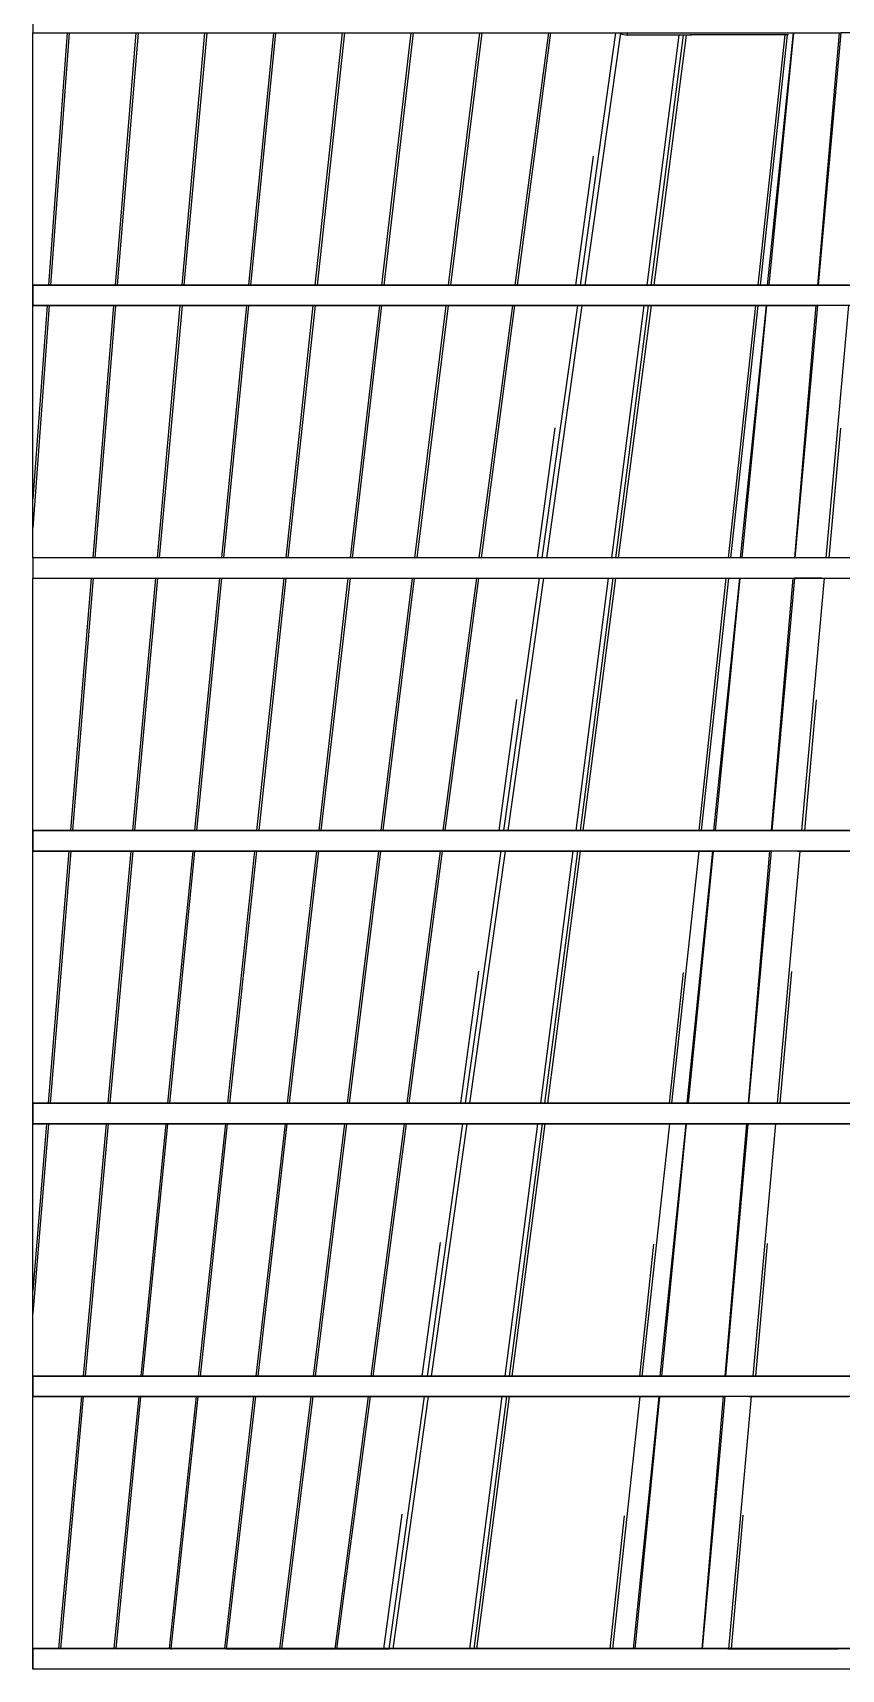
# Model space of a CAD drawing. Header units: millimetres. Extents: x 90964 to 877642, y 656808 to 1438307.
# Drawn here: x 846388 to 858242, y 1205727 to 1229727 of the extents above; entities that cross this region are included whole.
import ezdxf

# ---------------------------------------------------------------- set-up
doc = ezdxf.new("R2010")
doc.units = ezdxf.units.MM
doc.header["$LTSCALE"] = 300
doc.layers.add('ProfileEdges', color=7, linetype='Continuous')
doc.layers.add('SectionCutEdges', color=7, linetype='Continuous')

msp = doc.modelspace()

# ---------------------------------------------------------------- linework, layer by layer
at = {"color": 251}
for p, q in [((846892.1, 1229726.5), (846618.2, 1226026.5)), ((846924.6, 1229726.5), (846650.7, 1226026.5)), ((847900.1, 1229726.5), (847595.2, 1226026.5)), ((847932.6, 1229726.5), (847627.7, 1226026.5)), ((848908, 1229726.5), (848572.3, 1226026.5)), ((848940.6, 1229726.5), (848604.8, 1226026.5)), ((849916, 1229726.5), (849549.4, 1226026.5)), ((849948.6, 1229726.5), (849581.9, 1226026.5)), ((850924.1, 1229726.5), (850526.5, 1226026.5)), ((850956.6, 1229726.5), (850559, 1226026.5)), ((851932.1, 1229726.5), (851503.6, 1226026.5)), ((851964.6, 1229726.5), (851536.1, 1226026.5)), ((852940.1, 1229726.5), (852480.7, 1226026.5)), ((852972.6, 1229726.5), (852513.2, 1226026.5)), ((853948.1, 1229726.5), (853457.8, 1226026.5)), ((853980.6, 1229726.5), (853490.3, 1226026.5)), ((854417.3, 1226026.5), (854938.5, 1229726.5)), ((855003.6, 1229726.5), (854482.3, 1226026.5)), ((855003.7, 1229726.5), (855002.2, 1229710.8)), ((855002.2, 1229710.8), (855104.8, 1229689.8)), ((855104.8, 1229689.8), (855108.4, 1229726.5)), ((855865.9, 1229689.8), (855104.8, 1229689.8)), ((855397.2, 1226026.5), (855865.9, 1229689.8)), ((855926.3, 1229689.8), (855450, 1226026.5)), ((855968.2, 1229689.8), (855491.9, 1226026.5)), ((855926.3, 1229689.8), (855865.9, 1229689.8)), ((855968.2, 1229689.8), (855926.3, 1229689.8)), ((856045.9, 1229689.8), (855968.2, 1229689.8)), ((856046.3, 1229693.7), (856028.4, 1229693.7)), ((856046.3, 1229693.7), (856045.9, 1229689.8)), ((857419.1, 1229693.7), (856046.3, 1229693.7)), ((857025.5, 1226026.5), (857419.1, 1229693.7)), ((857056.9, 1226026.5), (857455, 1229693.7)), ((857159.2, 1226026.5), (857540.3, 1229726.5)), ((857541.3, 1229726.5), (857178.1, 1226026.5)), ((857455, 1229693.7), (857419.1, 1229693.7)), ((857461.8, 1229693.7), (857455, 1229693.7)), ((857469.7, 1229693.7), (857461.8, 1229693.7)), ((857901.1, 1226026.5), (858215.4, 1229726.5)), ((858234.4, 1229726.5), (857903.2, 1226026.5)), ((854349.8, 1226026.5), (854607.7, 1227916.5)), ((846629.4, 1225726.5), (846388.1, 1222467.8)), ((846598.1, 1225726.5), (846388.1, 1222890.7)), ((847572.6, 1225726.5), (847267.8, 1222026.5)), ((847603.9, 1225726.5), (847299.1, 1222026.5)), ((848547.2, 1225726.5), (848211.4, 1222026.5)), ((848578.5, 1225726.5), (848242.7, 1222026.5)), ((849521.8, 1225726.5), (849155.1, 1222026.5)), ((849553.1, 1225726.5), (849186.4, 1222026.5)), ((850496.3, 1225726.5), (850098.7, 1222026.5)), ((850527.6, 1225726.5), (850130, 1222026.5)), ((851470.9, 1225726.5), (851042.4, 1222026.5)), ((851502.2, 1225726.5), (851073.7, 1222026.5)), ((852445.5, 1225726.5), (851986.1, 1222026.5)), ((852476.8, 1225726.5), (852017.4, 1222026.5)), ((853420.1, 1225726.5), (852929.8, 1222026.5)), ((853451.4, 1225726.5), (852961.1, 1222026.5)), ((853856.4, 1222026.5), (854377.7, 1225726.5)), ((854440.3, 1225726.5), (853919.1, 1222026.5)), ((854877.1, 1222026.5), (855350.8, 1225726.5)), ((855412.2, 1225726.5), (854931.1, 1222026.5)), ((855453.6, 1225726.5), (854972.6, 1222026.5)), ((856591.2, 1222026.5), (856988.4, 1225726.5)), ((856624.2, 1222026.5), (857025.8, 1225726.5)), ((856766.6, 1222026.5), (857147, 1225726.5)), ((857148.6, 1225726.5), (856785.3, 1222026.5)), ((857561.5, 1222026.5), (857875.8, 1225726.5)), ((857894.4, 1225726.5), (857563.7, 1222026.5)), ((858349.2, 1225726.5), (858017.5, 1222026.5)), ((853787.3, 1222026.5), (854047.3, 1223933.5)), ((858229.7, 1223928.8), (858061.5, 1222026.5)), ((847245.1, 1221726.5), (846940.3, 1218026.5)), ((847275.2, 1221726.5), (846970.4, 1218026.5)), ((848186.3, 1221726.5), (847850.5, 1218026.5)), ((848216.3, 1221726.5), (847880.6, 1218026.5)), ((849127.4, 1221726.5), (848760.7, 1218026.5)), ((849157.5, 1221726.5), (848790.8, 1218026.5)), ((850068.5, 1221726.5), (849671, 1218026.5)), ((850098.6, 1221726.5), (849701, 1218026.5)), ((851009.7, 1221726.5), (850581.2, 1218026.5)), ((851039.8, 1221726.5), (850611.3, 1218026.5)), ((851950.9, 1221726.5), (851491.4, 1218026.5)), ((851980.9, 1221726.5), (851521.5, 1218026.5)), ((852892, 1221726.5), (852401.7, 1218026.5)), ((852922.1, 1221726.5), (852431.8, 1218026.5)), ((853295.6, 1218026.5), (853816.8, 1221726.5)), ((853877, 1221726.5), (853355.8, 1218026.5)), ((854356.9, 1218026.5), (854831, 1221726.5)), ((854893.1, 1221726.5), (854412, 1218026.5)), ((854934.2, 1221726.5), (854453.1, 1218026.5)), ((856157, 1218026.5), (856554.2, 1221726.5)), ((856191.2, 1218026.5), (856592.8, 1221726.5)), ((856373.9, 1218026.5), (856753.7, 1221726.5)), ((856755.8, 1221726.5), (856392.5, 1218026.5)), ((857221.8, 1218026.5), (857536.1, 1221726.5)), ((857554.4, 1221726.5), (857224.1, 1218026.5)), ((857991.9, 1221726.5), (857660.2, 1218026.5)), ((853224.8, 1218026.5), (853486.9, 1219950.2)), ((857872.5, 1219944.5), (857702.7, 1218026.5)), ((846917.6, 1217726.5), (846612.7, 1214026.5)), ((846946.4, 1217726.5), (846641.6, 1214026.5)), ((847825.3, 1217726.5), (847489.5, 1214026.5)), ((847854.1, 1217726.5), (847518.4, 1214026.5)), ((848733, 1217726.5), (848366.3, 1214026.5)), ((848761.8, 1217726.5), (848395.1, 1214026.5)), ((849640.7, 1217726.5), (849243.1, 1214026.5)), ((849669.5, 1217726.5), (849271.9, 1214026.5)), ((850548.4, 1217726.5), (850119.9, 1214026.5)), ((850577.3, 1217726.5), (850148.7, 1214026.5)), ((851456.2, 1217726.5), (850996.7, 1214026.5)), ((851485, 1217726.5), (851025.6, 1214026.5)), ((852363.9, 1217726.5), (851873.6, 1214026.5)), ((852392.7, 1217726.5), (851902.4, 1214026.5)), ((852734.7, 1214026.5), (853255.9, 1217726.5)), ((853313.7, 1217726.5), (852792.4, 1214026.5)), ((853836.8, 1214026.5), (854311.1, 1217726.5)), ((854373.9, 1217726.5), (853892.8, 1214026.5)), ((854414.7, 1217726.5), (853933.6, 1214026.5)), ((855758.2, 1214026.5), (856159.8, 1217726.5)), ((855981.2, 1214026.5), (856360.4, 1217726.5)), ((856363, 1217726.5), (855999.7, 1214026.5)), ((856882.2, 1214026.5), (857196.4, 1217726.5)), ((857214.3, 1217726.5), (856884.6, 1214026.5)), ((857634.5, 1217726.5), (857302.8, 1214026.5)), ((852662.3, 1214026.5), (852926.4, 1215966.1)), ((855722.7, 1214026.5), (855928.7, 1215944.1)), ((857515.1, 1215957.7), (857343.9, 1214026.5)), ((846617.5, 1213726.5), (846388.1, 1210942.3)), ((846589.9, 1213726.5), (846388.1, 1211277)), ((847464.2, 1213726.5), (847128.5, 1210026.5)), ((847491.8, 1213726.5), (847156, 1210026.5)), ((848338.5, 1213726.5), (847971.8, 1210026.5)), ((848366.1, 1213726.5), (847999.4, 1210026.5)), ((849212.8, 1213726.5), (848815.2, 1210026.5)), ((849240.4, 1213726.5), (848842.8, 1210026.5)), ((850087.1, 1213726.5), (849658.6, 1210026.5)), ((850114.7, 1213726.5), (849686.2, 1210026.5)), ((850961.4, 1213726.5), (850502, 1210026.5)), ((850989, 1213726.5), (850529.5, 1210026.5)), ((851835.7, 1213726.5), (851345.4, 1210026.5)), ((851863.3, 1213726.5), (851372.9, 1210026.5)), ((852173.7, 1210026.5), (852695, 1213726.5)), ((852750.3, 1213726.5), (852229.1, 1210026.5)), ((853316.7, 1210026.5), (853791.2, 1213726.5)), ((853854.7, 1213726.5), (853373.6, 1210026.5)), ((853895.1, 1213726.5), (853414, 1210026.5)), ((855325, 1210026.5), (855726.6, 1213726.5)), ((855588.6, 1210026.5), (855967.2, 1213726.5)), ((855970.2, 1213726.5), (855606.9, 1210026.5)), ((856542.5, 1210026.5), (856856.7, 1213726.5)), ((856874.3, 1213726.5), (856545, 1210026.5)), ((857277, 1213726.5), (856945.3, 1210026.5)), ((852099.8, 1210026.5), (852366.1, 1211983.1)), ((855288.5, 1210026.5), (855496, 1211958.5)), ((857157.8, 1211972.5), (856985.2, 1210026.5)), ((847103.1, 1209726.5), (846767.8, 1206032)), ((847129.4, 1209726.5), (846794.1, 1206031.2)), ((847943.9, 1209726.5), (847577.7, 1206031.2)), ((847970.2, 1209726.5), (847604, 1206030.4)), ((848784.8, 1209726.5), (848387.6, 1206030.3)), ((848811.1, 1209726.5), (848413.8, 1206029.5)), ((849625.7, 1209726.5), (849197.5, 1206029.4)), ((849652, 1209726.5), (849223.7, 1206028.6)), ((850466.6, 1209726.5), (850007.4, 1206028.5)), ((850492.9, 1209726.5), (850033.6, 1206027.7)), ((851307.4, 1209726.5), (850817.3, 1206027.6)), ((851333.7, 1209726.5), (850843.4, 1206026.8)), ((851612.7, 1206026.8), (852133.9, 1209726.5)), ((852186.9, 1209726.5), (851665.7, 1206026.5)), ((852796.6, 1206026.5), (853271.4, 1209726.5)), ((853335.3, 1209726.5), (852854.2, 1206026.5)), ((853375.4, 1209726.5), (852894.4, 1206026.5)), ((854891.8, 1206026.5), (855293.4, 1209726.5)), ((855195.9, 1206026.5), (855573.9, 1209726.5)), ((855577.4, 1209726.5), (855214.1, 1206026.5)), ((856202.8, 1206026.5), (856517.1, 1209726.5)), ((856534.3, 1209726.5), (856205.4, 1206026.5)), ((856919.3, 1209726.5), (856587.7, 1206027.2)), ((851537.4, 1206026.8), (851805.8, 1208000)), ((854854.3, 1206026.5), (855064, 1207978.7)), ((856800.4, 1207986.9), (856626.5, 1206027.2)), ((846388.1, 1206032.1), (846692.2, 1206032.1)), ((846692.2, 1206032.1), (846766.9, 1206032.1)), ((846766.9, 1206032.1), (846767.8, 1206032)), ((846767.8, 1206032), (846793.3, 1206030.2)), ((846793.3, 1206030.2), (846793.3, 1206031.2)), ((846848.5, 1206026.5), (846793.3, 1206031.2)), ((846793.3, 1206031.2), (846794.1, 1206031.2)), ((846793.3, 1206030.2), (846844.5, 1206026.5)), ((846794.1, 1206031.2), (847502, 1206031.2)), ((847502, 1206031.2), (847576.8, 1206031.2)), ((847576.8, 1206031.2), (847577.7, 1206031.2)), ((847577.7, 1206031.2), (847603.2, 1206029)), ((847603.2, 1206029), (847603.3, 1206030.4)), ((847603.2, 1206029), (847631.9, 1206026.5)), ((847642, 1206026.5), (847603.3, 1206030.4)), ((847603.3, 1206030.4), (847604, 1206030.4)), ((847604, 1206030.4), (848311.8, 1206030.4)), ((848311.8, 1206030.4), (848386.8, 1206030.4)), ((848386.8, 1206030.4), (848387.6, 1206030.3)), ((848387.6, 1206030.3), (848413, 1206027.8)), ((848413, 1206027.8), (848413.2, 1206029.5)), ((848413, 1206027.8), (848425.5, 1206026.5)), ((848439.5, 1206026.5), (848413.2, 1206029.5)), ((848413.2, 1206029.5), (848413.8, 1206029.5)), ((848413.8, 1206029.5), (849121.5, 1206029.5)), ((849121.5, 1206029.5), (849196.7, 1206029.5)), ((849196.7, 1206029.5), (849197.5, 1206029.4)), ((849197.5, 1206029.4), (849222.9, 1206026.5)), ((849222.9, 1206026.5), (849223.1, 1206028.6)), ((849239.6, 1206026.5), (849223.1, 1206028.6)), ((849223.1, 1206028.6), (849223.7, 1206028.6)), ((849223.7, 1206028.6), (849931.3, 1206028.6)), ((849931.3, 1206028.6), (850006.6, 1206028.6)), ((850006.6, 1206028.6), (850007.4, 1206028.5)), ((850007.4, 1206028.5), (850023.1, 1206026.5)), ((850032.9, 1206026.5), (850033, 1206027.7)), ((850041.6, 1206026.5), (850033, 1206027.7)), ((850033, 1206027.7), (850033.6, 1206027.7)), ((850033.6, 1206027.7), (850741, 1206027.7)), ((850741, 1206027.7), (850816.5, 1206027.7)), ((850816.5, 1206027.7), (850817.3, 1206027.6)), ((850817.3, 1206027.6), (850825.1, 1206026.5)), ((850842.8, 1206026.5), (850842.9, 1206026.8)), ((850843.4, 1206026.8), (850842.9, 1206026.8)), ((850842.9, 1206026.8), (850843.4, 1206026.8)), ((850845, 1206026.5), (850843.4, 1206026.8)), ((850843.4, 1206026.8), (850843.4, 1206026.8)), ((850843.4, 1206026.8), (851537.4, 1206026.8)), ((851537.3, 1206026.5), (851537.4, 1206026.8)), ((851537.4, 1206026.8), (851612.7, 1206026.8)), ((851612.7, 1206026.5), (851612.7, 1206026.8)), ((851612.7, 1206026.8), (851613.3, 1206026.8)), ((851613.2, 1206026.5), (851613.3, 1206026.8)), ((851613.3, 1206026.8), (851615.4, 1206026.5)), ((856581.3, 1206026.5), (856585.2, 1206027.2)), ((856585.2, 1206027.2), (856587.7, 1206027.2)), ((856587.7, 1206027.2), (856626.5, 1206027.2)), ((856626.5, 1206027.2), (858197.3, 1206027.2)), ((858179.3, 1206026.5), (858197.3, 1206027.2)), ((858197.3, 1206027.2), (858250.2, 1206029.1))]:
    msp.add_line(p, q, dxfattribs=at)
at = {"layer": 'ProfileEdges'}
for points in [[(846388.1, 1226026.5), (867261.4, 1226026.5), (867261.4, 1225726.5), (846388.1, 1225726.5)], [(867818.4, 1222026.5), (846388.1, 1222026.5), (846388.1, 1221726.5), (867818.4, 1221726.5)], [(868406.9, 1217726.5), (846388.1, 1217726.5), (846388.1, 1218026.5), (868406.9, 1218026.5)], [(846388.1, 1214026.5), (868917.1, 1214026.5), (868917.1, 1213726.5), (846388.1, 1213726.5)], [(869493.4, 1209726.5), (846388.1, 1209726.5), (846388.1, 1210026.5), (869493.4, 1210026.5)], [(846388.1, 1206034.3), (870031.1, 1206034.3), (870031.1, 1205726.5), (846388.1, 1205726.5)]]:
    msp.add_lwpolyline(points, close=True, dxfattribs=at)
at = {"layer": 'SectionCutEdges', "color": 251}
for p, q in [((846388.1, 1230026.5), (846388.1, 1229726.5)), ((846388.1, 1226026.5), (846388.1, 1229726.5)), ((846388.1, 1229726.5), (846807.7, 1229726.5)), ((846807.7, 1229726.5), (846842.8, 1229726.5)), ((846842.8, 1229726.5), (846892.1, 1229726.5)), ((846892.1, 1229726.5), (846924.6, 1229726.5)), ((846924.6, 1229726.5), (847815.6, 1229726.5)), ((847815.6, 1229726.5), (847853.4, 1229726.5)), ((847853.4, 1229726.5), (847900.1, 1229726.5)), ((847900.1, 1229726.5), (847932.6, 1229726.5)), ((847932.6, 1229726.5), (848823.5, 1229726.5)), ((848823.5, 1229726.5), (848864.1, 1229726.5)), ((848864.1, 1229726.5), (848908, 1229726.5)), ((848908, 1229726.5), (848940.6, 1229726.5)), ((848940.6, 1229726.5), (849831.4, 1229726.5)), ((849831.4, 1229726.5), (849874.7, 1229726.5)), ((849874.7, 1229726.5), (849916, 1229726.5)), ((849916, 1229726.5), (849948.6, 1229726.5)), ((849948.6, 1229726.5), (850839.3, 1229726.5)), ((850839.3, 1229726.5), (850885.3, 1229726.5)), ((850885.3, 1229726.5), (850924.1, 1229726.5)), ((850924.1, 1229726.5), (850956.6, 1229726.5)), ((850956.6, 1229726.5), (851847.2, 1229726.5)), ((851847.2, 1229726.5), (851896, 1229726.5)), ((851896, 1229726.5), (851932.1, 1229726.5)), ((851932.1, 1229726.5), (851964.6, 1229726.5)), ((851964.6, 1229726.5), (852855.1, 1229726.5)), ((852855.1, 1229726.5), (852906.6, 1229726.5)), ((852906.6, 1229726.5), (852940.1, 1229726.5)), ((852940.1, 1229726.5), (852972.6, 1229726.5)), ((852972.6, 1229726.5), (853863, 1229726.5)), ((853863, 1229726.5), (853917.3, 1229726.5)), ((853917.3, 1229726.5), (853948.1, 1229726.5)), ((853948.1, 1229726.5), (853980.6, 1229726.5)), ((853980.6, 1229726.5), (854854.7, 1229726.5)), ((854854.7, 1229726.5), (854910.7, 1229726.5)), ((854910.7, 1229726.5), (854938.5, 1229726.5)), ((854938.5, 1229726.5), (854969.7, 1229726.5)), ((854969.7, 1229726.5), (855003.6, 1229726.5)), ((855003.6, 1229726.5), (855003.7, 1229726.5)), ((855003.7, 1229726.5), (855108.4, 1229726.5)), ((855108.4, 1229726.5), (856031.9, 1229726.5)), ((856031.9, 1229726.5), (857473.2, 1229726.5)), ((857473.2, 1229726.5), (857540.3, 1229726.5)), ((857540.3, 1229726.5), (857541.3, 1229726.5)), ((857541.3, 1229726.5), (857571.1, 1229726.5)), ((857571.1, 1229726.5), (858215.4, 1229726.5)), ((858215.4, 1229726.5), (858215.8, 1229726.5)), ((858215.8, 1229726.5), (858234.4, 1229726.5)), ((858672.7, 1229726.5), (858234.4, 1229726.5)), ((846388.1, 1226026.5), (846388.1, 1225726.5)), ((846550.5, 1226026.5), (846388.1, 1226026.5)), ((846560.9, 1226026.5), (846550.5, 1226026.5)), ((846618.2, 1226026.5), (846560.9, 1226026.5)), ((846650.7, 1226026.5), (846618.2, 1226026.5)), ((847527.5, 1226026.5), (846650.7, 1226026.5)), ((847537.9, 1226026.5), (847527.5, 1226026.5)), ((847595.2, 1226026.5), (847537.9, 1226026.5)), ((847627.7, 1226026.5), (847595.2, 1226026.5)), ((848504.5, 1226026.5), (847627.7, 1226026.5)), ((848514.9, 1226026.5), (848504.5, 1226026.5)), ((848572.3, 1226026.5), (848514.9, 1226026.5)), ((848604.8, 1226026.5), (848572.3, 1226026.5)), ((849481.4, 1226026.5), (848604.8, 1226026.5)), ((849491.9, 1226026.5), (849481.4, 1226026.5)), ((849549.4, 1226026.5), (849491.9, 1226026.5)), ((849581.9, 1226026.5), (849549.4, 1226026.5)), ((850458.4, 1226026.5), (849581.9, 1226026.5)), ((850468.9, 1226026.5), (850458.4, 1226026.5)), ((850526.5, 1226026.5), (850468.9, 1226026.5)), ((850559, 1226026.5), (850526.5, 1226026.5)), ((851435.4, 1226026.5), (850559, 1226026.5)), ((851445.9, 1226026.5), (851435.4, 1226026.5)), ((851503.6, 1226026.5), (851445.9, 1226026.5)), ((851536.1, 1226026.5), (851503.6, 1226026.5)), ((852412.4, 1226026.5), (851536.1, 1226026.5)), ((852422.9, 1226026.5), (852412.4, 1226026.5)), ((852480.7, 1226026.5), (852422.9, 1226026.5)), ((852513.2, 1226026.5), (852480.7, 1226026.5)), ((853389.3, 1226026.5), (852513.2, 1226026.5)), ((853399.9, 1226026.5), (853389.3, 1226026.5)), ((853457.8, 1226026.5), (853399.9, 1226026.5)), ((853490.3, 1226026.5), (853457.8, 1226026.5)), ((854349.8, 1226026.5), (853490.3, 1226026.5)), ((854360.6, 1226026.5), (854349.8, 1226026.5)), ((854417.3, 1226026.5), (854360.6, 1226026.5)), ((854448.4, 1226026.5), (854417.3, 1226026.5)), ((854482.3, 1226026.5), (854448.4, 1226026.5)), ((854517.7, 1226026.5), (854482.3, 1226026.5)), ((855321.8, 1226026.5), (854517.7, 1226026.5)), ((855397.2, 1226026.5), (855321.8, 1226026.5)), ((855413.5, 1226026.5), (855397.2, 1226026.5)), ((855450, 1226026.5), (855413.5, 1226026.5)), ((855491.9, 1226026.5), (855450, 1226026.5)), ((855610.3, 1226026.5), (855491.9, 1226026.5)), ((856974, 1226026.5), (855610.3, 1226026.5)), ((857025.5, 1226026.5), (856974, 1226026.5)), ((857028.7, 1226026.5), (857025.5, 1226026.5)), ((857056.9, 1226026.5), (857028.7, 1226026.5)), ((857081.1, 1226026.5), (857056.9, 1226026.5)), ((857159.2, 1226026.5), (857081.1, 1226026.5)), ((857178.1, 1226026.5), (857159.2, 1226026.5)), ((857901.1, 1226026.5), (857178.1, 1226026.5)), ((857901.6, 1226026.5), (857901.1, 1226026.5)), ((857903.2, 1226026.5), (857901.6, 1226026.5)), ((858357.1, 1226026.5), (857903.2, 1226026.5)), ((846388.1, 1223947.6), (846388.1, 1225726.5)), ((846388.1, 1225726.5), (846511.6, 1225726.5)), ((846511.6, 1225726.5), (846548, 1225726.5)), ((846548, 1225726.5), (846598.1, 1225726.5)), ((846598.1, 1225726.5), (846629.4, 1225726.5)), ((846629.4, 1225726.5), (847486.1, 1225726.5)), ((847486.1, 1225726.5), (847525.3, 1225726.5)), ((847525.3, 1225726.5), (847572.6, 1225726.5)), ((847572.6, 1225726.5), (847603.9, 1225726.5)), ((847603.9, 1225726.5), (848460.6, 1225726.5)), ((848460.6, 1225726.5), (848502.6, 1225726.5)), ((848502.6, 1225726.5), (848547.2, 1225726.5)), ((848547.2, 1225726.5), (848578.5, 1225726.5)), ((848578.5, 1225726.5), (849435, 1225726.5)), ((849435, 1225726.5), (849479.8, 1225726.5)), ((849479.8, 1225726.5), (849521.8, 1225726.5)), ((849521.8, 1225726.5), (849553.1, 1225726.5)), ((849553.1, 1225726.5), (850409.5, 1225726.5)), ((850409.5, 1225726.5), (850457.1, 1225726.5)), ((850457.1, 1225726.5), (850496.3, 1225726.5)), ((850496.3, 1225726.5), (850527.6, 1225726.5)), ((850527.6, 1225726.5), (851383.9, 1225726.5)), ((851383.9, 1225726.5), (851434.4, 1225726.5)), ((851434.4, 1225726.5), (851470.9, 1225726.5)), ((851470.9, 1225726.5), (851502.2, 1225726.5)), ((851502.2, 1225726.5), (852358.4, 1225726.5)), ((852358.4, 1225726.5), (852411.7, 1225726.5)), ((852411.7, 1225726.5), (852445.5, 1225726.5)), ((852445.5, 1225726.5), (852476.8, 1225726.5)), ((852476.8, 1225726.5), (853332.9, 1225726.5)), ((853332.9, 1225726.5), (853388.9, 1225726.5)), ((853388.9, 1225726.5), (853420.1, 1225726.5)), ((853420.1, 1225726.5), (853451.4, 1225726.5)), ((853451.4, 1225726.5), (854291.7, 1225726.5)), ((854291.7, 1225726.5), (854349.6, 1225726.5)), ((854349.6, 1225726.5), (854377.7, 1225726.5)), ((854377.7, 1225726.5), (854407.4, 1225726.5)), ((854407.4, 1225726.5), (854440.3, 1225726.5)), ((854440.3, 1225726.5), (854741.2, 1225726.5)), ((854741.2, 1225726.5), (854988.3, 1225726.5)), ((854988.3, 1225726.5), (855350.8, 1225726.5)), ((855350.8, 1225726.5), (855394.9, 1225726.5)), ((855394.9, 1225726.5), (855412.2, 1225726.5)), ((855412.2, 1225726.5), (855453.6, 1225726.5)), ((855453.6, 1225726.5), (855705, 1225726.5)), ((855705, 1225726.5), (856745.2, 1225726.5)), ((856745.2, 1225726.5), (856988.4, 1225726.5)), ((856988.4, 1225726.5), (857005.8, 1225726.5)), ((857005.8, 1225726.5), (857025.8, 1225726.5)), ((857025.8, 1225726.5), (857033.5, 1225726.5)), ((857033.5, 1225726.5), (857147, 1225726.5)), ((857147, 1225726.5), (857148.6, 1225726.5)), ((857148.6, 1225726.5), (857178.1, 1225726.5)), ((857178.1, 1225726.5), (857875.8, 1225726.5)), ((857875.8, 1225726.5), (857876, 1225726.5)), ((857876, 1225726.5), (857894.4, 1225726.5)), ((858316.2, 1225726.5), (857894.4, 1225726.5)), ((846388.1, 1222890.7), (846388.1, 1223947.6)), ((846388.1, 1222467.8), (846388.1, 1222890.7)), ((846388.1, 1222026.5), (846388.1, 1222467.8)), ((846388.1, 1222026.5), (846388.1, 1221726.5)), ((847198.3, 1222026.5), (846388.1, 1222026.5)), ((847209, 1222026.5), (847198.3, 1222026.5)), ((847267.8, 1222026.5), (847209, 1222026.5)), ((847299.1, 1222026.5), (847267.8, 1222026.5)), ((848141.9, 1222026.5), (847299.1, 1222026.5)), ((848152.5, 1222026.5), (848141.9, 1222026.5)), ((848211.4, 1222026.5), (848152.5, 1222026.5)), ((848242.7, 1222026.5), (848211.4, 1222026.5)), ((849085.4, 1222026.5), (848242.7, 1222026.5)), ((849096.1, 1222026.5), (849085.4, 1222026.5)), ((849155.1, 1222026.5), (849096.1, 1222026.5)), ((849186.4, 1222026.5), (849155.1, 1222026.5)), ((850029, 1222026.5), (849186.4, 1222026.5)), ((850039.7, 1222026.5), (850029, 1222026.5)), ((850098.7, 1222026.5), (850039.7, 1222026.5)), ((850130, 1222026.5), (850098.7, 1222026.5)), ((850972.5, 1222026.5), (850130, 1222026.5)), ((850983.3, 1222026.5), (850972.5, 1222026.5)), ((851042.4, 1222026.5), (850983.3, 1222026.5)), ((851073.7, 1222026.5), (851042.4, 1222026.5)), ((851916.1, 1222026.5), (851073.7, 1222026.5)), ((851926.8, 1222026.5), (851916.1, 1222026.5)), ((851986.1, 1222026.5), (851926.8, 1222026.5)), ((852017.4, 1222026.5), (851986.1, 1222026.5)), ((852859.6, 1222026.5), (852017.4, 1222026.5)), ((852870.4, 1222026.5), (852859.6, 1222026.5)), ((852929.8, 1222026.5), (852870.4, 1222026.5)), ((852961.1, 1222026.5), (852929.8, 1222026.5)), ((853787.3, 1222026.5), (852961.1, 1222026.5)), ((853798.3, 1222026.5), (853787.3, 1222026.5)), ((853856.4, 1222026.5), (853798.3, 1222026.5)), ((853886.1, 1222026.5), (853856.4, 1222026.5)), ((853919.1, 1222026.5), (853886.1, 1222026.5)), ((853948, 1222026.5), (853919.1, 1222026.5)), ((854795.6, 1222026.5), (853948, 1222026.5)), ((854877.1, 1222026.5), (854795.6, 1222026.5)), ((854891.4, 1222026.5), (854877.1, 1222026.5)), ((854931.1, 1222026.5), (854891.4, 1222026.5)), ((854972.6, 1222026.5), (854931.1, 1222026.5)), ((855027.4, 1222026.5), (854972.6, 1222026.5)), ((856541.3, 1222026.5), (855027.4, 1222026.5)), ((856591.2, 1222026.5), (856541.3, 1222026.5)), ((856594.5, 1222026.5), (856591.2, 1222026.5)), ((856624.2, 1222026.5), (856594.5, 1222026.5)), ((856648.5, 1222026.5), (856624.2, 1222026.5)), ((856766.6, 1222026.5), (856648.5, 1222026.5)), ((856785.3, 1222026.5), (856766.6, 1222026.5)), ((857561.5, 1222026.5), (856785.3, 1222026.5)), ((857561.8, 1222026.5), (857561.5, 1222026.5)), ((857563.7, 1222026.5), (857561.8, 1222026.5)), ((858000.2, 1222026.5), (857563.7, 1222026.5)), ((858017.5, 1222026.5), (858000.2, 1222026.5)), ((858052.1, 1222026.5), (858017.5, 1222026.5)), ((858061.5, 1222026.5), (858052.1, 1222026.5)), ((858195.1, 1222026.5), (858061.5, 1222026.5)), ((859285.5, 1222026.5), (858195.1, 1222026.5)), ((846388.1, 1218026.5), (846388.1, 1221726.5)), ((846388.1, 1221726.5), (847156.6, 1221726.5)), ((847156.6, 1221726.5), (847197.1, 1221726.5)), ((847197.1, 1221726.5), (847245.1, 1221726.5)), ((847245.1, 1221726.5), (847275.2, 1221726.5)), ((847275.2, 1221726.5), (848097.6, 1221726.5)), ((848097.6, 1221726.5), (848141, 1221726.5)), ((848141, 1221726.5), (848186.3, 1221726.5)), ((848186.3, 1221726.5), (848216.3, 1221726.5)), ((848216.3, 1221726.5), (849038.7, 1221726.5)), ((849038.7, 1221726.5), (849084.9, 1221726.5)), ((849084.9, 1221726.5), (849127.4, 1221726.5)), ((849127.4, 1221726.5), (849157.5, 1221726.5)), ((849157.5, 1221726.5), (849979.7, 1221726.5)), ((849979.7, 1221726.5), (850028.9, 1221726.5)), ((850028.9, 1221726.5), (850068.5, 1221726.5)), ((850068.5, 1221726.5), (850098.6, 1221726.5)), ((850098.6, 1221726.5), (850920.8, 1221726.5)), ((850920.8, 1221726.5), (850972.8, 1221726.5)), ((850972.8, 1221726.5), (851009.7, 1221726.5)), ((851009.7, 1221726.5), (851039.8, 1221726.5)), ((851039.8, 1221726.5), (851861.8, 1221726.5)), ((851861.8, 1221726.5), (851916.7, 1221726.5)), ((851916.7, 1221726.5), (851950.9, 1221726.5)), ((851950.9, 1221726.5), (851980.9, 1221726.5)), ((851980.9, 1221726.5), (852802.8, 1221726.5)), ((852802.8, 1221726.5), (852860.6, 1221726.5)), ((852860.6, 1221726.5), (852892, 1221726.5)), ((852892, 1221726.5), (852922.1, 1221726.5)), ((852922.1, 1221726.5), (853728.8, 1221726.5)), ((853728.8, 1221726.5), (853788.4, 1221726.5)), ((853788.4, 1221726.5), (853816.8, 1221726.5)), ((853816.8, 1221726.5), (853845, 1221726.5)), ((853845, 1221726.5), (853877, 1221726.5)), ((853877, 1221726.5), (854107.4, 1221726.5)), ((854107.4, 1221726.5), (854466, 1221726.5)), ((854466, 1221726.5), (854831, 1221726.5)), ((854831, 1221726.5), (854874, 1221726.5)), ((854874, 1221726.5), (854893.1, 1221726.5)), ((854893.1, 1221726.5), (854934.2, 1221726.5)), ((854934.2, 1221726.5), (855145.9, 1221726.5)), ((855145.9, 1221726.5), (856316.9, 1221726.5)), ((856316.9, 1221726.5), (856554.2, 1221726.5)), ((856554.2, 1221726.5), (856572.2, 1221726.5)), ((856572.2, 1221726.5), (856592.8, 1221726.5)), ((856592.8, 1221726.5), (856601.5, 1221726.5)), ((856601.5, 1221726.5), (856753.7, 1221726.5)), ((856753.7, 1221726.5), (856755.8, 1221726.5)), ((856755.8, 1221726.5), (856785.1, 1221726.5)), ((856785.1, 1221726.5), (857536.1, 1221726.5)), ((857536.1, 1221726.5), (857536.3, 1221726.5)), ((857536.3, 1221726.5), (857554.4, 1221726.5)), ((857959.5, 1221726.5), (857554.4, 1221726.5)), ((857959.5, 1221726.5), (857986.2, 1221726.5)), ((857986.2, 1221726.5), (857991.9, 1221726.5)), ((857991.9, 1221726.5), (858018.9, 1221726.5)), ((858018.9, 1221726.5), (858030.3, 1221726.5)), ((858030.3, 1221726.5), (858218.7, 1221726.5)), ((858218.7, 1221726.5), (859197.4, 1221726.5)), ((846388.1, 1218026.5), (846388.1, 1217726.5)), ((846869.2, 1218026.5), (846388.1, 1218026.5)), ((846880.1, 1218026.5), (846869.2, 1218026.5)), ((846940.3, 1218026.5), (846880.1, 1218026.5)), ((846970.4, 1218026.5), (846940.3, 1218026.5)), ((847779.3, 1218026.5), (846970.4, 1218026.5)), ((847790.2, 1218026.5), (847779.3, 1218026.5)), ((847850.5, 1218026.5), (847790.2, 1218026.5)), ((847880.6, 1218026.5), (847850.5, 1218026.5)), ((848689.4, 1218026.5), (847880.6, 1218026.5)), ((848700.3, 1218026.5), (848689.4, 1218026.5)), ((848760.7, 1218026.5), (848700.3, 1218026.5)), ((848790.8, 1218026.5), (848760.7, 1218026.5)), ((849599.6, 1218026.5), (848790.8, 1218026.5)), ((849610.5, 1218026.5), (849599.6, 1218026.5)), ((849671, 1218026.5), (849610.5, 1218026.5)), ((849701, 1218026.5), (849671, 1218026.5)), ((850509.7, 1218026.5), (849701, 1218026.5)), ((850520.6, 1218026.5), (850509.7, 1218026.5)), ((850581.2, 1218026.5), (850520.6, 1218026.5)), ((850611.3, 1218026.5), (850581.2, 1218026.5)), ((851419.8, 1218026.5), (850611.3, 1218026.5)), ((851430.8, 1218026.5), (851419.8, 1218026.5)), ((851491.4, 1218026.5), (851430.8, 1218026.5)), ((851521.5, 1218026.5), (851491.4, 1218026.5)), ((852329.9, 1218026.5), (851521.5, 1218026.5)), ((852340.9, 1218026.5), (852329.9, 1218026.5)), ((852401.7, 1218026.5), (852340.9, 1218026.5)), ((852431.8, 1218026.5), (852401.7, 1218026.5)), ((853224.8, 1218026.5), (852431.8, 1218026.5)), ((853236, 1218026.5), (853224.8, 1218026.5)), ((853295.6, 1218026.5), (853236, 1218026.5)), ((853323.8, 1218026.5), (853295.6, 1218026.5)), ((853355.8, 1218026.5), (853323.8, 1218026.5)), ((853382, 1218026.5), (853355.8, 1218026.5)), ((854275.2, 1218026.5), (853382, 1218026.5)), ((854356.9, 1218026.5), (854275.2, 1218026.5)), ((854371.7, 1218026.5), (854356.9, 1218026.5)), ((854412, 1218026.5), (854371.7, 1218026.5)), ((854453.1, 1218026.5), (854412, 1218026.5)), ((854507, 1218026.5), (854453.1, 1218026.5)), ((856106.6, 1218026.5), (854507, 1218026.5)), ((856157, 1218026.5), (856106.6, 1218026.5)), ((856160.5, 1218026.5), (856157, 1218026.5)), ((856191.2, 1218026.5), (856160.5, 1218026.5)), ((856215.9, 1218026.5), (856191.2, 1218026.5)), ((856373.9, 1218026.5), (856215.9, 1218026.5)), ((856392.5, 1218026.5), (856373.9, 1218026.5)), ((857221.8, 1218026.5), (856392.5, 1218026.5)), ((857222.1, 1218026.5), (857221.8, 1218026.5)), ((857224.1, 1218026.5), (857222.1, 1218026.5)), ((857643.1, 1218026.5), (857224.1, 1218026.5)), ((857660.2, 1218026.5), (857643.1, 1218026.5)), ((857693.7, 1218026.5), (857660.2, 1218026.5)), ((857702.7, 1218026.5), (857693.7, 1218026.5)), ((857836.6, 1218026.5), (857702.7, 1218026.5)), ((859009.6, 1218026.5), (857836.6, 1218026.5)), ((846388.1, 1214026.5), (846388.1, 1217726.5)), ((846388.1, 1217726.5), (846827.2, 1217726.5)), ((846827.2, 1217726.5), (846869, 1217726.5)), ((846869, 1217726.5), (846917.6, 1217726.5)), ((846917.6, 1217726.5), (846946.4, 1217726.5)), ((846946.4, 1217726.5), (847734.8, 1217726.5)), ((847734.8, 1217726.5), (847779.5, 1217726.5)), ((847779.5, 1217726.5), (847825.3, 1217726.5)), ((847825.3, 1217726.5), (847854.1, 1217726.5)), ((847854.1, 1217726.5), (848642.4, 1217726.5)), ((848642.4, 1217726.5), (848690.1, 1217726.5)), ((848690.1, 1217726.5), (848733, 1217726.5)), ((848733, 1217726.5), (848761.8, 1217726.5)), ((848761.8, 1217726.5), (849550, 1217726.5)), ((849550, 1217726.5), (849600.6, 1217726.5)), ((849600.6, 1217726.5), (849640.7, 1217726.5)), ((849640.7, 1217726.5), (849669.5, 1217726.5)), ((849669.5, 1217726.5), (850457.6, 1217726.5)), ((850457.6, 1217726.5), (850511.1, 1217726.5)), ((850511.1, 1217726.5), (850548.4, 1217726.5)), ((850548.4, 1217726.5), (850577.3, 1217726.5)), ((850577.3, 1217726.5), (851365.2, 1217726.5)), ((851365.2, 1217726.5), (851421.6, 1217726.5)), ((851421.6, 1217726.5), (851456.2, 1217726.5)), ((851456.2, 1217726.5), (851485, 1217726.5)), ((851485, 1217726.5), (852272.8, 1217726.5)), ((852272.8, 1217726.5), (852332.2, 1217726.5)), ((852332.2, 1217726.5), (852363.9, 1217726.5)), ((852363.9, 1217726.5), (852392.7, 1217726.5)), ((852392.7, 1217726.5), (853166, 1217726.5)), ((853166, 1217726.5), (853227.3, 1217726.5)), ((853227.3, 1217726.5), (853255.9, 1217726.5)), ((853255.9, 1217726.5), (853282.6, 1217726.5)), ((853282.6, 1217726.5), (853313.7, 1217726.5)), ((853313.7, 1217726.5), (853519.7, 1217726.5)), ((853519.7, 1217726.5), (853958.7, 1217726.5)), ((853958.7, 1217726.5), (854311.1, 1217726.5)), ((854311.1, 1217726.5), (854354.8, 1217726.5)), ((854354.8, 1217726.5), (854373.9, 1217726.5)), ((854373.9, 1217726.5), (854414.7, 1217726.5)), ((854414.7, 1217726.5), (854623, 1217726.5)), ((854623, 1217726.5), (855882.8, 1217726.5)), ((855882.8, 1217726.5), (856120.1, 1217726.5)), ((856120.1, 1217726.5), (856138.6, 1217726.5)), ((856138.6, 1217726.5), (856159.8, 1217726.5)), ((856159.8, 1217726.5), (856169.4, 1217726.5)), ((856169.4, 1217726.5), (856360.4, 1217726.5)), ((856360.4, 1217726.5), (856363, 1217726.5)), ((856363, 1217726.5), (856392.1, 1217726.5)), ((856392.1, 1217726.5), (857196.4, 1217726.5)), ((857196.4, 1217726.5), (857196.6, 1217726.5)), ((857196.6, 1217726.5), (857214.3, 1217726.5)), ((857602.8, 1217726.5), (857214.3, 1217726.5)), ((857602.8, 1217726.5), (857629, 1217726.5)), ((857629, 1217726.5), (857634.5, 1217726.5)), ((857634.5, 1217726.5), (857660.5, 1217726.5)), ((857660.5, 1217726.5), (857671.8, 1217726.5)), ((857671.8, 1217726.5), (857864.9, 1217726.5)), ((857864.9, 1217726.5), (858920.3, 1217726.5)), ((846388.1, 1214026.5), (846388.1, 1213726.5)), ((846540, 1214026.5), (846388.1, 1214026.5)), ((846551.1, 1214026.5), (846540, 1214026.5)), ((846612.7, 1214026.5), (846551.1, 1214026.5)), ((846641.6, 1214026.5), (846612.7, 1214026.5)), ((847416.7, 1214026.5), (846641.6, 1214026.5)), ((847427.9, 1214026.5), (847416.7, 1214026.5)), ((847489.5, 1214026.5), (847427.9, 1214026.5)), ((847518.4, 1214026.5), (847489.5, 1214026.5)), ((848293.4, 1214026.5), (847518.4, 1214026.5)), ((848304.6, 1214026.5), (848293.4, 1214026.5)), ((848366.3, 1214026.5), (848304.6, 1214026.5)), ((848395.1, 1214026.5), (848366.3, 1214026.5)), ((849170.1, 1214026.5), (848395.1, 1214026.5)), ((849181.3, 1214026.5), (849170.1, 1214026.5)), ((849243.1, 1214026.5), (849181.3, 1214026.5)), ((849271.9, 1214026.5), (849243.1, 1214026.5)), ((850046.8, 1214026.5), (849271.9, 1214026.5)), ((850058, 1214026.5), (850046.8, 1214026.5)), ((850119.9, 1214026.5), (850058, 1214026.5)), ((850148.7, 1214026.5), (850119.9, 1214026.5)), ((850923.5, 1214026.5), (850148.7, 1214026.5)), ((850934.7, 1214026.5), (850923.5, 1214026.5)), ((850996.7, 1214026.5), (850934.7, 1214026.5)), ((851025.6, 1214026.5), (850996.7, 1214026.5)), ((851800.2, 1214026.5), (851025.6, 1214026.5)), ((851811.5, 1214026.5), (851800.2, 1214026.5)), ((851873.6, 1214026.5), (851811.5, 1214026.5)), ((851902.4, 1214026.5), (851873.6, 1214026.5)), ((852662.3, 1214026.5), (851902.4, 1214026.5)), ((852673.8, 1214026.5), (852662.3, 1214026.5)), ((852734.7, 1214026.5), (852673.8, 1214026.5)), ((852761.3, 1214026.5), (852734.7, 1214026.5)), ((852792.4, 1214026.5), (852761.3, 1214026.5)), ((852813.4, 1214026.5), (852792.4, 1214026.5)), ((853754, 1214026.5), (852813.4, 1214026.5)), ((853836.8, 1214026.5), (853754, 1214026.5)), ((853850.5, 1214026.5), (853836.8, 1214026.5)), ((853892.8, 1214026.5), (853850.5, 1214026.5)), ((853933.6, 1214026.5), (853892.8, 1214026.5)), ((853984.1, 1214026.5), (853933.6, 1214026.5)), ((855673.7, 1214026.5), (853984.1, 1214026.5)), ((855722.7, 1214026.5), (855673.7, 1214026.5)), ((855726.4, 1214026.5), (855722.7, 1214026.5)), ((855758.2, 1214026.5), (855726.4, 1214026.5)), ((855783.1, 1214026.5), (855758.2, 1214026.5)), ((855981.2, 1214026.5), (855783.1, 1214026.5)), ((855999.7, 1214026.5), (855981.2, 1214026.5)), ((856882.2, 1214026.5), (855999.7, 1214026.5)), ((856882.3, 1214026.5), (856882.2, 1214026.5)), ((856884.6, 1214026.5), (856882.3, 1214026.5)), ((857285.9, 1214026.5), (856884.6, 1214026.5)), ((857302.8, 1214026.5), (857285.9, 1214026.5)), ((857335.3, 1214026.5), (857302.8, 1214026.5)), ((857343.9, 1214026.5), (857335.3, 1214026.5)), ((857474.2, 1214026.5), (857343.9, 1214026.5)), ((858733.4, 1214026.5), (857474.2, 1214026.5)), ((846388.1, 1212312.2), (846388.1, 1213726.5)), ((846388.1, 1213726.5), (846497.8, 1213726.5)), ((846497.8, 1213726.5), (846540.9, 1213726.5)), ((846540.9, 1213726.5), (846589.9, 1213726.5)), ((846589.9, 1213726.5), (846617.5, 1213726.5)), ((846617.5, 1213726.5), (847372, 1213726.5)), ((847372, 1213726.5), (847418, 1213726.5)), ((847418, 1213726.5), (847464.2, 1213726.5)), ((847464.2, 1213726.5), (847491.8, 1213726.5)), ((847491.8, 1213726.5), (848246.2, 1213726.5)), ((848246.2, 1213726.5), (848295.1, 1213726.5)), ((848295.1, 1213726.5), (848338.5, 1213726.5)), ((848338.5, 1213726.5), (848366.1, 1213726.5)), ((848366.1, 1213726.5), (849120.3, 1213726.5)), ((849120.3, 1213726.5), (849172.3, 1213726.5)), ((849172.3, 1213726.5), (849212.8, 1213726.5)), ((849212.8, 1213726.5), (849240.4, 1213726.5)), ((849240.4, 1213726.5), (849994.5, 1213726.5)), ((849994.5, 1213726.5), (850049.4, 1213726.5)), ((850049.4, 1213726.5), (850087.1, 1213726.5)), ((850087.1, 1213726.5), (850114.7, 1213726.5)), ((850114.7, 1213726.5), (850868.7, 1213726.5)), ((850868.7, 1213726.5), (850926.6, 1213726.5)), ((850926.6, 1213726.5), (850961.4, 1213726.5)), ((850961.4, 1213726.5), (850989, 1213726.5)), ((850989, 1213726.5), (851742.9, 1213726.5)), ((851742.9, 1213726.5), (851803.7, 1213726.5)), ((851803.7, 1213726.5), (851835.7, 1213726.5)), ((851835.7, 1213726.5), (851863.3, 1213726.5)), ((851863.3, 1213726.5), (852603.3, 1213726.5)), ((852603.3, 1213726.5), (852666.1, 1213726.5)), ((852666.1, 1213726.5), (852695, 1213726.5)), ((852695, 1213726.5), (852720.1, 1213726.5)), ((852720.1, 1213726.5), (852750.3, 1213726.5)), ((852750.3, 1213726.5), (852946, 1213726.5)), ((852946, 1213726.5), (853463.2, 1213726.5)), ((853463.2, 1213726.5), (853791.2, 1213726.5)), ((853791.2, 1213726.5), (853834.4, 1213726.5)), ((853834.4, 1213726.5), (853854.7, 1213726.5)), ((853854.7, 1213726.5), (853895.1, 1213726.5)), ((853895.1, 1213726.5), (854081.2, 1213726.5)), ((854081.2, 1213726.5), (855454, 1213726.5)), ((855454, 1213726.5), (855686, 1213726.5)), ((855686, 1213726.5), (855704.9, 1213726.5)), ((855704.9, 1213726.5), (855726.6, 1213726.5)), ((855726.6, 1213726.5), (855737.1, 1213726.5)), ((855737.1, 1213726.5), (855967.2, 1213726.5)), ((855967.2, 1213726.5), (855970.2, 1213726.5)), ((855970.2, 1213726.5), (855999, 1213726.5)), ((855999, 1213726.5), (856856.7, 1213726.5)), ((856856.7, 1213726.5), (856874.3, 1213726.5)), ((856874.3, 1213726.5), (857245.9, 1213726.5)), ((857245.9, 1213726.5), (857271.7, 1213726.5)), ((857271.7, 1213726.5), (857277, 1213726.5)), ((857277, 1213726.5), (857302.1, 1213726.5)), ((857302.1, 1213726.5), (857313.4, 1213726.5)), ((857313.4, 1213726.5), (857505.8, 1213726.5)), ((857505.8, 1213726.5), (858629.6, 1213726.5)), ((846388.1, 1211277), (846388.1, 1212312.2)), ((846388.1, 1210942.3), (846388.1, 1211277)), ((846388.1, 1210026.5), (846388.1, 1210942.3)), ((846388.1, 1210026.5), (846388.1, 1209726.5)), ((847054.2, 1210026.5), (846388.1, 1210026.5)), ((847065.5, 1210026.5), (847054.2, 1210026.5)), ((847128.5, 1210026.5), (847065.5, 1210026.5)), ((847156, 1210026.5), (847128.5, 1210026.5)), ((847897.5, 1210026.5), (847156, 1210026.5)), ((847908.8, 1210026.5), (847897.5, 1210026.5)), ((847971.8, 1210026.5), (847908.8, 1210026.5)), ((847999.4, 1210026.5), (847971.8, 1210026.5)), ((848740.7, 1210026.5), (847999.4, 1210026.5)), ((848752.1, 1210026.5), (848740.7, 1210026.5)), ((848815.2, 1210026.5), (848752.1, 1210026.5)), ((848842.8, 1210026.5), (848815.2, 1210026.5)), ((849584, 1210026.5), (848842.8, 1210026.5)), ((849595.4, 1210026.5), (849584, 1210026.5)), ((849658.6, 1210026.5), (849595.4, 1210026.5)), ((849686.2, 1210026.5), (849658.6, 1210026.5)), ((850427.3, 1210026.5), (849686.2, 1210026.5)), ((850438.7, 1210026.5), (850427.3, 1210026.5)), ((850502, 1210026.5), (850438.7, 1210026.5)), ((850529.5, 1210026.5), (850502, 1210026.5)), ((851270.6, 1210026.5), (850529.5, 1210026.5)), ((851282, 1210026.5), (851270.6, 1210026.5)), ((851345.4, 1210026.5), (851282, 1210026.5)), ((851372.9, 1210026.5), (851345.4, 1210026.5)), ((852099.8, 1210026.5), (851372.9, 1210026.5)), ((852111.5, 1210026.5), (852099.8, 1210026.5)), ((852173.7, 1210026.5), (852111.5, 1210026.5)), ((852198.8, 1210026.5), (852173.7, 1210026.5)), ((852229.1, 1210026.5), (852198.8, 1210026.5)), ((852247.9, 1210026.5), (852229.1, 1210026.5)), ((853234, 1210026.5), (852247.9, 1210026.5)), ((853316.7, 1210026.5), (853234, 1210026.5)), ((853330.7, 1210026.5), (853316.7, 1210026.5)), ((853373.6, 1210026.5), (853330.7, 1210026.5)), ((853414, 1210026.5), (853373.6, 1210026.5)), ((853462.2, 1210026.5), (853414, 1210026.5)), ((855239.2, 1210026.5), (853462.2, 1210026.5)), ((855288.5, 1210026.5), (855239.2, 1210026.5)), ((855292.3, 1210026.5), (855288.5, 1210026.5)), ((855325, 1210026.5), (855292.3, 1210026.5)), ((855350.2, 1210026.5), (855325, 1210026.5)), ((855588.6, 1210026.5), (855350.2, 1210026.5)), ((855606.9, 1210026.5), (855588.6, 1210026.5)), ((856542.5, 1210026.5), (855606.9, 1210026.5)), ((856545, 1210026.5), (856542.5, 1210026.5)), ((856928.6, 1210026.5), (856545, 1210026.5)), ((856945.3, 1210026.5), (856928.6, 1210026.5)), ((856976.9, 1210026.5), (856945.3, 1210026.5)), ((856985.2, 1210026.5), (856976.9, 1210026.5)), ((857115.5, 1210026.5), (856985.2, 1210026.5)), ((858458.4, 1210026.5), (857115.5, 1210026.5)), ((846388.1, 1206032.1), (846388.1, 1209726.5)), ((846388.1, 1209726.5), (847009.2, 1209726.5)), ((847009.2, 1209726.5), (847056.5, 1209726.5)), ((847056.5, 1209726.5), (847103.1, 1209726.5)), ((847103.1, 1209726.5), (847129.4, 1209726.5)), ((847129.4, 1209726.5), (847850, 1209726.5)), ((847850, 1209726.5), (847900.2, 1209726.5)), ((847900.2, 1209726.5), (847943.9, 1209726.5)), ((847943.9, 1209726.5), (847970.2, 1209726.5)), ((847970.2, 1209726.5), (848690.7, 1209726.5)), ((848690.7, 1209726.5), (848744, 1209726.5)), ((848744, 1209726.5), (848784.8, 1209726.5)), ((848784.8, 1209726.5), (848811.1, 1209726.5)), ((848811.1, 1209726.5), (849531.5, 1209726.5)), ((849531.5, 1209726.5), (849587.7, 1209726.5)), ((849587.7, 1209726.5), (849625.7, 1209726.5)), ((849625.7, 1209726.5), (849652, 1209726.5)), ((849652, 1209726.5), (850372.2, 1209726.5)), ((850372.2, 1209726.5), (850431.5, 1209726.5)), ((850431.5, 1209726.5), (850466.6, 1209726.5)), ((850466.6, 1209726.5), (850492.9, 1209726.5)), ((850492.9, 1209726.5), (851213, 1209726.5)), ((851213, 1209726.5), (851275.2, 1209726.5)), ((851275.2, 1209726.5), (851307.4, 1209726.5)), ((851307.4, 1209726.5), (851333.7, 1209726.5)), ((851333.7, 1209726.5), (852040.6, 1209726.5)), ((852040.6, 1209726.5), (852104.9, 1209726.5)), ((852104.9, 1209726.5), (852133.9, 1209726.5)), ((852133.9, 1209726.5), (852157.5, 1209726.5)), ((852157.5, 1209726.5), (852186.9, 1209726.5)), ((852186.9, 1209726.5), (852379.4, 1209726.5)), ((852379.4, 1209726.5), (852963.5, 1209726.5)), ((852963.5, 1209726.5), (853271.4, 1209726.5)), ((853271.4, 1209726.5), (853315, 1209726.5)), ((853315, 1209726.5), (853335.3, 1209726.5)), ((853335.3, 1209726.5), (853375.4, 1209726.5)), ((853375.4, 1209726.5), (853561.1, 1209726.5)), ((853561.1, 1209726.5), (855020.1, 1209726.5)), ((855020.1, 1209726.5), (855251.8, 1209726.5)), ((855251.8, 1209726.5), (855271.3, 1209726.5)), ((855271.3, 1209726.5), (855293.4, 1209726.5)), ((855293.4, 1209726.5), (855304.7, 1209726.5)), ((855304.7, 1209726.5), (855573.9, 1209726.5)), ((855573.9, 1209726.5), (855577.4, 1209726.5)), ((855577.4, 1209726.5), (855606, 1209726.5)), ((855606, 1209726.5), (856517.1, 1209726.5)), ((856517.1, 1209726.5), (856534.3, 1209726.5)), ((856889, 1209726.5), (856534.3, 1209726.5)), ((856889, 1209726.5), (856914.3, 1209726.5)), ((856914.3, 1209726.5), (856919.3, 1209726.5)), ((856919.3, 1209726.5), (856943.7, 1209726.5)), ((856943.7, 1209726.5), (856954.9, 1209726.5)), ((856954.9, 1209726.5), (857151, 1209726.5)), ((857151, 1209726.5), (858353.5, 1209726.5)), ((846388.1, 1206026.5), (846388.1, 1206032.1)), ((846388.1, 1206026.5), (846388.1, 1205726.5)), ((846844.5, 1206026.5), (846388.1, 1206026.5)), ((846848.5, 1206026.5), (846844.5, 1206026.5)), ((847631.9, 1206026.5), (846848.5, 1206026.5)), ((847642, 1206026.5), (847631.9, 1206026.5)), ((848425.5, 1206026.5), (847642, 1206026.5)), ((848439.5, 1206026.5), (848425.5, 1206026.5)), ((849222.9, 1206026.5), (848439.5, 1206026.5)), ((849222.9, 1206026.5), (849223, 1206026.5)), ((849239.6, 1206026.5), (849223, 1206026.5)), ((850023.1, 1206026.5), (849239.6, 1206026.5)), ((850032.9, 1206026.5), (850023.1, 1206026.5)), ((850041.6, 1206026.5), (850032.9, 1206026.5)), ((850825.1, 1206026.5), (850041.6, 1206026.5)), ((850842.8, 1206026.5), (850825.1, 1206026.5)), ((850845, 1206026.5), (850842.8, 1206026.5)), ((851537.3, 1206026.5), (850845, 1206026.5)), ((851549.3, 1206026.5), (851537.3, 1206026.5)), ((851612.7, 1206026.5), (851549.3, 1206026.5)), ((851613.2, 1206026.5), (851612.7, 1206026.5)), ((851615.4, 1206026.5), (851613.2, 1206026.5)), ((851636.3, 1206026.5), (851615.4, 1206026.5)), ((851665.7, 1206026.5), (851636.3, 1206026.5)), ((851682.6, 1206026.5), (851665.7, 1206026.5)), ((852713.9, 1206026.5), (851682.6, 1206026.5)), ((852796.6, 1206026.5), (852713.9, 1206026.5)), ((852810.9, 1206026.5), (852796.6, 1206026.5)), ((852854.2, 1206026.5), (852810.9, 1206026.5)), ((852894.4, 1206026.5), (852854.2, 1206026.5)), ((852940.4, 1206026.5), (852894.4, 1206026.5)), ((854804.6, 1206026.5), (852940.4, 1206026.5)), ((854854.3, 1206026.5), (854804.6, 1206026.5)), ((854858.2, 1206026.5), (854854.3, 1206026.5)), ((854891.8, 1206026.5), (854858.2, 1206026.5)), ((854917.2, 1206026.5), (854891.8, 1206026.5)), ((855195.9, 1206026.5), (854917.2, 1206026.5)), ((855214.1, 1206026.5), (855195.9, 1206026.5)), ((856202.8, 1206026.5), (855214.1, 1206026.5)), ((856205.4, 1206026.5), (856202.8, 1206026.5)), ((856571.3, 1206026.5), (856205.4, 1206026.5)), ((856581.3, 1206026.5), (856571.3, 1206026.5)), ((858179.3, 1206026.5), (856581.3, 1206026.5)), ((859675.3, 1206026.5), (858179.3, 1206026.5))]:
    msp.add_line(p, q, dxfattribs=at)

doc.saveas('drawing.dxf')
